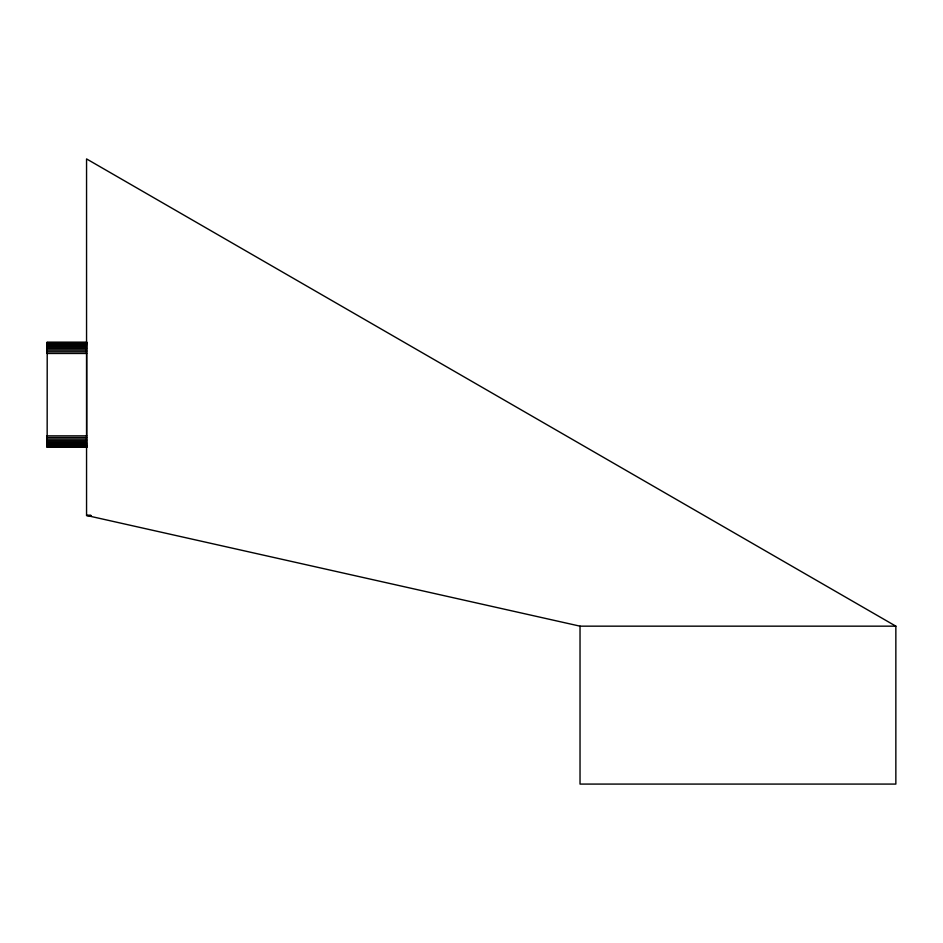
<?xml version="1.0" encoding="UTF-8"?>
<svg xmlns="http://www.w3.org/2000/svg" width="943" height="943" viewBox="0 0 943 943"><rect width="100%" height="100%" fill="white"/><g stroke="black" fill="none" stroke-linecap="round" stroke-linejoin="round"><path stroke-width="1.41" d="M86.626 343.028L47.15 343.028L86.697 343.028L86.65 342.144L47.15 342.144L47.15 353.472L86.685 353.472L86.697 342.144M86.685 351.786L47.209 351.786L47.162 437.552L47.162 447.194L86.721 447.182M47.244 445.544L47.244 435.866M86.697 447.182L47.174 446.852L86.65 447.182L86.721 446.298M47.174 447.194L47.221 435.866L86.697 435.855L86.697 446.852M86.697 343.794L47.209 343.794L47.233 351.786M47.209 344.749L86.697 344.749M47.209 345.881L86.697 345.881M47.209 347.177L86.685 347.177M47.209 348.604L86.685 348.604M47.209 350.148L86.685 350.148M47.221 437.552L86.697 437.552M47.221 439.179L86.697 439.179M47.221 440.723L86.697 440.723M47.221 442.161L86.697 442.149M47.221 443.446L86.697 443.446M47.221 444.589L86.697 444.577M47.221 445.544L86.697 445.532M47.221 446.298L86.697 446.298M580.028 626.164L895.85 626.164L895.85 784.081L580.028 784.081L580.028 626.164L86.556 515.456L86.556 158.919L895.85 626.164M47.174 342.474L47.233 350.148M86.685 353.472L86.697 435.855M90.952 515.444L86.556 515.456L90.941 515.456"/></g></svg>
